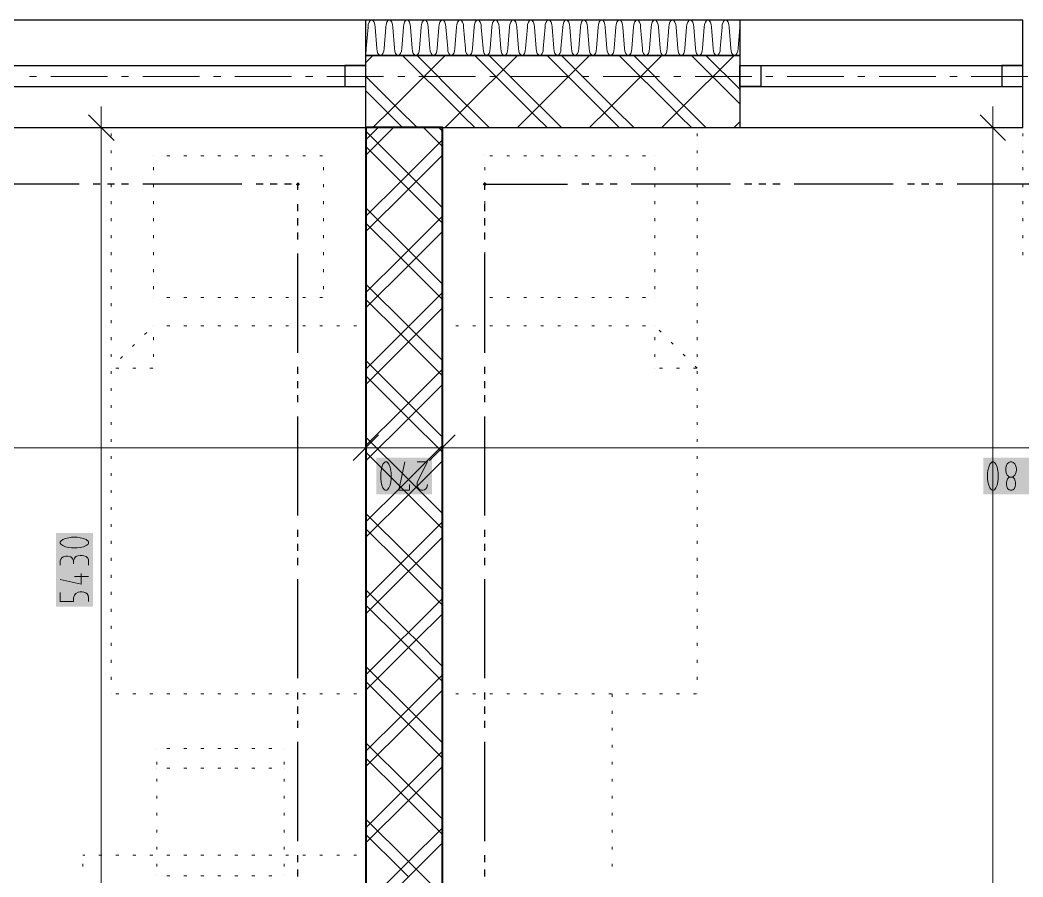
# Model space of a CAD drawing. Header units: millimetres. Extents: x 0 to 594, y 0 to 420.
# Drawn here: x 490.48 to 526.28, y 317.27 to 347.87 of the extents above; entities that cross this region are included whole.
import ezdxf

# ---------------------------------------------------------------- set-up
doc = ezdxf.new("R2010")
doc.units = ezdxf.units.MM
doc.header["$LTSCALE"] = 8
for name, color, linetype in [('PDF_Koty delkove', 7, 'Continuous'), ('PDF_Nabytek', 7, 'Continuous'), ('PDF_Okna', 7, 'Continuous'), ('PDF_Osy hlavni', 7, 'Continuous'), ('PDF_Pozarni useky', 7, 'Continuous'), ('PDF_Steny akusticke', 7, 'Continuous'), ('PDF_Steny sendvic', 7, 'Continuous')]:
    doc.layers.add(name, color=color, linetype=linetype)

msp = doc.modelspace()

# ---------------------------------------------------------------- linework, layer by layer
at = {"layer": 'PDF_Koty delkove', "lineweight": 18}
for points in [[(493.379, 344.032), (493.379, 344.79)], [(525.204, 344.032), (525.204, 344.79)], [(493.834, 343.577), (492.924, 344.487)], [(525.659, 343.577), (524.749, 344.487)], [(494.138, 344.032), (493.379, 344.032), (492.621, 344.032)], [(493.379, 258.858), (493.379, 259.962), (493.379, 263.407), (493.379, 265.53), (493.379, 266.786), (493.379, 287.671), (493.379, 289.137), (493.379, 344.032)], [(525.962, 344.032), (525.204, 344.032), (524.445, 344.032)], [(525.204, 267.148), (525.204, 281.791), (525.204, 286.407), (525.204, 287.873), (525.204, 344.032)], [(502.825, 333.358), (502.825, 332.6), (502.825, 331.841)], [(505.555, 333.358), (505.555, 332.6), (505.555, 331.841)], [(503.28, 333.055), (502.37, 332.145)], [(506.01, 333.055), (505.1, 332.145)], [(550.543, 332.6), (546.802, 332.6), (533.8, 332.6), (516.455, 332.6), (505.555, 332.6), (502.825, 332.6), (499.732, 332.6), (482.505, 332.6), (466.215, 332.6), (461.881, 332.6), (459.152, 332.6), (439.004, 332.6), (419.32, 332.6), (417.197, 332.6)], [(503.487, 331.099), (503.515, 331.083), (503.568, 331.083), (503.596, 331.099), (503.649, 331.167), (503.69, 331.268), (503.717, 331.387), (503.731, 331.487), (503.731, 331.689), (503.717, 331.79), (503.69, 331.908), (503.649, 332.009), (503.596, 332.077), (503.568, 332.094), (503.515, 332.094), (503.487, 332.077), (503.434, 332.009), (503.393, 331.908), (503.367, 331.79), (503.353, 331.689)], [(504.379, 331.284), (504.379, 331.083), (504.001, 331.083), (504.216, 332.094)], [(504.649, 332.094), (505.027, 332.094), (504.676, 331.42), (504.649, 331.352), (504.649, 331.251), (504.676, 331.184), (504.716, 331.134), (504.757, 331.099), (504.811, 331.083), (504.864, 331.083), (504.919, 331.099), (504.959, 331.134), (505, 331.184), (505.027, 331.284)], [(503.353, 331.689), (503.353, 331.487), (503.367, 331.387), (503.393, 331.268), (503.434, 331.167), (503.487, 331.099)], [(525.908, 331.554), (525.935, 331.537), (525.976, 331.487), (526.002, 331.42), (526.016, 331.352), (526.016, 331.284), (526.002, 331.218), (525.976, 331.15), (525.921, 331.099), (525.881, 331.083), (525.827, 331.083), (525.787, 331.099), (525.733, 331.15), (525.706, 331.218), (525.692, 331.284)], [(525.692, 331.284), (525.692, 331.352), (525.706, 331.42), (525.733, 331.487), (525.773, 331.537), (525.8, 331.554)], [(491.916, 328.403), (491.916, 328.565), (491.932, 328.62), (491.967, 328.673), (492.017, 328.701)], [(492.017, 328.701), (492.117, 328.727), (492.185, 328.727), (492.286, 328.701), (492.354, 328.646), (492.387, 328.565), (492.387, 328.458)], [(492.927, 328.403), (492.927, 328.592), (492.893, 328.659), (492.842, 328.714), (492.758, 328.74), (492.691, 328.754), (492.623, 328.754), (492.539, 328.74), (492.472, 328.714), (492.422, 328.659), (492.387, 328.565)], [(492.657, 328.106), (492.657, 327.728), (491.916, 327.891)], [(492.927, 327.998), (492.422, 327.998)], [(491.916, 327.431), (491.916, 327.107), (492.387, 327.107), (492.387, 327.243), (492.422, 327.337), (492.472, 327.391), (492.556, 327.444), (492.623, 327.458), (492.691, 327.458), (492.758, 327.444), (492.825, 327.418), (492.876, 327.377), (492.91, 327.324), (492.927, 327.243), (492.927, 327.107)]]:
    msp.add_lwpolyline(points, dxfattribs=at)
for points in [[(525.017, 331.689), (525.017, 331.487), (525.031, 331.387), (525.058, 331.268), (525.098, 331.167), (525.152, 331.099), (525.179, 331.083), (525.233, 331.083), (525.26, 331.099), (525.314, 331.167), (525.354, 331.268), (525.382, 331.387), (525.396, 331.487), (525.396, 331.689), (525.382, 331.79), (525.354, 331.908), (525.314, 332.009), (525.26, 332.077), (525.233, 332.094), (525.179, 332.094), (525.152, 332.077), (525.098, 332.009), (525.058, 331.908), (525.031, 331.79)], [(525.665, 331.858), (525.665, 331.79), (525.679, 331.706), (525.719, 331.622), (525.773, 331.572), (525.8, 331.554), (525.908, 331.554), (525.935, 331.572), (525.989, 331.622), (526.03, 331.706), (526.044, 331.79), (526.044, 331.858), (526.03, 331.942), (525.989, 332.026), (525.935, 332.077), (525.881, 332.094), (525.827, 332.094), (525.773, 332.077), (525.719, 332.026), (525.679, 331.942)], [(492.522, 329.402), (492.319, 329.402), (492.219, 329.388), (492.101, 329.362), (492, 329.321), (491.932, 329.268), (491.916, 329.24), (491.916, 329.187), (491.932, 329.159), (492, 329.106), (492.101, 329.065), (492.219, 329.038), (492.319, 329.024), (492.522, 329.024), (492.623, 329.038), (492.741, 329.065), (492.842, 329.106), (492.91, 329.159), (492.927, 329.187), (492.927, 329.24), (492.91, 329.268), (492.842, 329.321), (492.741, 329.362), (492.623, 329.388)]]:
    msp.add_lwpolyline(points, close=True, dxfattribs=at)
at = {"layer": 'PDF_Koty delkove', "color": 7, "lineweight": 18, "true_color": 0xffffff, "transparency": 33554559}
for points in [[(505.179, 332.246), (503.201, 332.246), (505.179, 330.932), (503.201, 330.932)], [(527.491, 332.246), (524.866, 332.246), (527.491, 330.932), (524.866, 330.932)], [(493.079, 326.928), (493.079, 329.554), (491.764, 326.928), (491.764, 329.554)]]:
    msp.add_solid(points, dxfattribs=at)
at = {"layer": 'PDF_Nabytek', "lineweight": 13}
for points in [[(493.727, 344.032), (493.727, 344.032)], [(493.727, 344.032), (493.727, 344.032)], [(493.727, 343.726), (493.727, 343.827)], [(494.002, 344.032), (493.901, 344.032)], [(494.608, 344.032), (494.507, 344.032)], [(495.215, 344.032), (495.114, 344.032)], [(495.821, 344.032), (495.72, 344.032)], [(496.428, 344.032), (496.327, 344.032)], [(497.034, 344.032), (496.933, 344.032)], [(497.641, 344.032), (497.54, 344.032)], [(498.248, 344.032), (498.147, 344.032)], [(498.854, 344.032), (498.753, 344.032)], [(499.461, 344.032), (499.36, 344.032)], [(500.067, 344.032), (499.966, 344.032)], [(500.674, 344.032), (500.573, 344.032)], [(501.281, 344.032), (501.179, 344.032)], [(501.887, 344.032), (501.786, 344.032)], [(502.494, 344.032), (502.393, 344.032)], [(502.825, 344.032), (502.825, 344.032)], [(502.825, 344.032), (502.825, 344.032)], [(502.825, 343.726), (502.825, 343.827)], [(505.555, 344.032), (505.555, 344.032)], [(505.555, 344.032), (505.555, 344.032)], [(505.555, 343.726), (505.555, 343.827)], [(506.133, 344.032), (506.032, 344.032)], [(506.74, 344.032), (506.639, 344.032)], [(507.346, 344.032), (507.245, 344.032)], [(507.953, 344.032), (507.852, 344.032)], [(508.56, 344.032), (508.458, 344.032)], [(509.166, 344.032), (509.065, 344.032)], [(509.773, 344.032), (509.672, 344.032)], [(510.379, 344.032), (510.278, 344.032)], [(510.986, 344.032), (510.885, 344.032)], [(511.592, 344.032), (511.491, 344.032)], [(512.199, 344.032), (512.098, 344.032)], [(512.806, 344.032), (512.704, 344.032)], [(513.412, 344.032), (513.311, 344.032)], [(514.019, 344.032), (513.918, 344.032)], [(514.625, 344.032), (514.524, 344.032)], [(514.654, 344.032), (514.654, 344.032)], [(514.654, 344.032), (514.654, 344.032)], [(514.654, 343.726), (514.654, 343.827)], [(526.28, 344.032), (526.28, 344.032)], [(526.28, 344.032), (526.28, 344.032)], [(526.28, 343.726), (526.28, 343.827)], [(493.727, 343.12), (493.727, 343.221)], [(495.243, 343.021), (495.243, 343.021)], [(495.243, 343.021), (495.243, 343.021)], [(495.821, 343.021), (495.72, 343.021)], [(496.428, 343.021), (496.327, 343.021)], [(497.034, 343.021), (496.933, 343.021)], [(497.641, 343.021), (497.54, 343.021)], [(498.248, 343.021), (498.147, 343.021)], [(498.854, 343.021), (498.753, 343.021)], [(499.461, 343.021), (499.36, 343.021)], [(500.067, 343.021), (499.966, 343.021)], [(500.674, 343.021), (500.573, 343.021)], [(501.281, 343.021), (501.179, 343.021)], [(501.309, 343.021), (501.309, 343.021)], [(501.309, 343.021), (501.309, 343.021)], [(502.825, 343.12), (502.825, 343.221)], [(505.555, 343.12), (505.555, 343.221)], [(507.071, 343.021), (507.071, 343.021)], [(507.071, 343.021), (507.071, 343.021)], [(507.346, 343.021), (507.245, 343.021)], [(507.953, 343.021), (507.852, 343.021)], [(508.56, 343.021), (508.458, 343.021)], [(509.166, 343.021), (509.065, 343.021)], [(509.773, 343.021), (509.672, 343.021)], [(510.379, 343.021), (510.278, 343.021)], [(510.986, 343.021), (510.885, 343.021)], [(511.592, 343.021), (511.491, 343.021)], [(512.199, 343.021), (512.098, 343.021)], [(512.806, 343.021), (512.704, 343.021)], [(513.137, 343.021), (513.137, 343.021)], [(513.137, 343.021), (513.137, 343.021)], [(514.654, 343.12), (514.654, 343.221)], [(526.28, 343.12), (526.28, 343.221)], [(493.727, 342.513), (493.727, 342.614)], [(495.243, 342.513), (495.243, 342.614)], [(501.309, 342.513), (501.309, 342.614)], [(502.825, 342.513), (502.825, 342.614)], [(505.555, 342.513), (505.555, 342.614)], [(507.071, 342.513), (507.071, 342.614)], [(513.137, 342.513), (513.137, 342.614)], [(514.654, 342.513), (514.654, 342.614)], [(526.28, 342.513), (526.28, 342.614)], [(493.727, 341.907), (493.727, 342.008)], [(495.243, 341.907), (495.243, 342.008)], [(501.309, 341.907), (501.309, 342.008)], [(502.825, 341.907), (502.825, 342.008)], [(505.555, 341.907), (505.555, 342.008)], [(507.071, 341.907), (507.071, 342.008)], [(513.137, 341.907), (513.137, 342.008)], [(514.654, 341.907), (514.654, 342.008)], [(526.28, 341.907), (526.28, 342.008)], [(493.727, 341.3), (493.727, 341.401)], [(495.243, 341.3), (495.243, 341.401)], [(501.309, 341.3), (501.309, 341.401)], [(502.825, 341.3), (502.825, 341.401)], [(505.555, 341.3), (505.555, 341.401)], [(507.071, 341.3), (507.071, 341.401)], [(513.137, 341.3), (513.137, 341.401)], [(514.654, 341.3), (514.654, 341.401)], [(526.28, 341.3), (526.28, 341.401)], [(493.727, 340.694), (493.727, 340.795)], [(495.243, 340.694), (495.243, 340.795)], [(501.309, 340.694), (501.309, 340.795)], [(502.825, 340.694), (502.825, 340.795)], [(505.555, 340.694), (505.555, 340.795)], [(507.071, 340.694), (507.071, 340.795)], [(513.137, 340.694), (513.137, 340.795)], [(514.654, 340.694), (514.654, 340.795)], [(526.28, 340.694), (526.28, 340.795)], [(493.727, 340.087), (493.727, 340.188)], [(495.243, 340.087), (495.243, 340.188)], [(501.309, 340.087), (501.309, 340.188)], [(502.825, 340.087), (502.825, 340.188)], [(505.555, 340.087), (505.555, 340.188)], [(507.071, 340.087), (507.071, 340.188)], [(513.137, 340.087), (513.137, 340.188)], [(514.654, 340.087), (514.654, 340.188)], [(526.28, 340.087), (526.28, 340.188)], [(493.727, 339.48), (493.727, 339.581)], [(495.243, 339.48), (495.243, 339.581)], [(501.309, 339.48), (501.309, 339.581)], [(502.825, 339.48), (502.825, 339.581)], [(505.555, 339.48), (505.555, 339.581)], [(507.071, 339.48), (507.071, 339.581)], [(513.137, 339.48), (513.137, 339.581)], [(514.654, 339.48), (514.654, 339.581)], [(526.28, 339.483), (526.28, 339.581)], [(526.28, 339.483), (526.28, 339.483)], [(526.28, 339.483), (526.28, 339.483)], [(493.727, 338.874), (493.727, 338.975)], [(495.243, 338.874), (495.243, 338.975)], [(501.309, 338.874), (501.309, 338.975)], [(502.825, 338.874), (502.825, 338.975)], [(505.555, 338.874), (505.555, 338.975)], [(507.071, 338.874), (507.071, 338.975)], [(513.137, 338.874), (513.137, 338.975)], [(514.654, 338.874), (514.654, 338.975)], [(493.727, 338.267), (493.727, 338.368)], [(495.243, 338.267), (495.243, 338.368)], [(501.309, 338.267), (501.309, 338.368)], [(502.825, 338.267), (502.825, 338.368)], [(505.555, 338.267), (505.555, 338.368)], [(507.071, 338.267), (507.071, 338.368)], [(513.137, 338.267), (513.137, 338.368)], [(514.654, 338.267), (514.654, 338.368)], [(495.243, 337.966), (495.243, 337.966)], [(495.243, 337.966), (495.243, 337.966)], [(495.821, 337.966), (495.72, 337.966)], [(496.428, 337.966), (496.327, 337.966)], [(497.034, 337.966), (496.933, 337.966)], [(497.641, 337.966), (497.54, 337.966)], [(498.248, 337.966), (498.147, 337.966)], [(498.854, 337.966), (498.753, 337.966)], [(499.461, 337.966), (499.36, 337.966)], [(500.067, 337.966), (499.966, 337.966)], [(500.674, 337.966), (500.573, 337.966)], [(501.281, 337.966), (501.179, 337.966)], [(501.309, 337.966), (501.309, 337.966)], [(501.309, 337.966), (501.309, 337.966)], [(507.071, 337.966), (507.071, 337.966)], [(507.071, 337.966), (507.071, 337.966)], [(507.346, 337.966), (507.245, 337.966)], [(507.953, 337.966), (507.852, 337.966)], [(508.56, 337.966), (508.458, 337.966)], [(509.166, 337.966), (509.065, 337.966)], [(509.773, 337.966), (509.672, 337.966)], [(510.379, 337.966), (510.278, 337.966)], [(510.986, 337.966), (510.885, 337.966)], [(511.592, 337.966), (511.491, 337.966)], [(512.199, 337.966), (512.098, 337.966)], [(512.806, 337.966), (512.704, 337.966)], [(513.137, 337.966), (513.137, 337.966)], [(513.137, 337.966), (513.137, 337.966)], [(493.727, 337.661), (493.727, 337.762)], [(502.825, 337.661), (502.825, 337.762)], [(505.555, 337.661), (505.555, 337.762)], [(514.654, 337.661), (514.654, 337.762)], [(493.727, 337.054), (493.727, 337.155)], [(495.243, 336.955), (495.243, 336.955)], [(495.243, 336.955), (495.243, 336.955)], [(495.243, 336.955), (495.243, 336.955)], [(495.821, 336.955), (495.72, 336.955)], [(496.428, 336.955), (496.327, 336.955)], [(497.034, 336.955), (496.933, 336.955)], [(497.641, 336.955), (497.54, 336.955)], [(498.248, 336.955), (498.147, 336.955)], [(498.854, 336.955), (498.753, 336.955)], [(499.461, 336.955), (499.36, 336.955)], [(500.067, 336.955), (499.966, 336.955)], [(500.674, 336.955), (500.573, 336.955)], [(501.281, 336.955), (501.179, 336.955)], [(501.887, 336.955), (501.786, 336.955)], [(502.494, 336.955), (502.393, 336.955)], [(502.825, 337.054), (502.825, 337.155)], [(502.825, 336.955), (502.825, 336.955)], [(505.555, 337.054), (505.555, 337.155)], [(505.555, 336.955), (505.555, 336.955)], [(506.133, 336.955), (506.032, 336.955)], [(506.74, 336.955), (506.639, 336.955)], [(507.346, 336.955), (507.245, 336.955)], [(507.953, 336.955), (507.852, 336.955)], [(508.56, 336.955), (508.458, 336.955)], [(509.166, 336.955), (509.065, 336.955)], [(509.773, 336.955), (509.672, 336.955)], [(510.379, 336.955), (510.278, 336.955)], [(510.986, 336.955), (510.885, 336.955)], [(511.592, 336.955), (511.491, 336.955)], [(512.199, 336.955), (512.098, 336.955)], [(512.806, 336.955), (512.704, 336.955)], [(513.137, 336.955), (513.137, 336.955)], [(513.137, 336.955), (513.137, 336.955)], [(513.137, 336.955), (513.137, 336.955)], [(514.654, 337.054), (514.654, 337.155)], [(493.727, 336.447), (493.727, 336.549)], [(494.927, 336.639), (494.999, 336.711)], [(495.243, 336.447), (495.243, 336.549)], [(502.825, 336.447), (502.825, 336.549)], [(505.555, 336.447), (505.555, 336.549)], [(513.137, 336.447), (513.137, 336.549)], [(513.364, 336.729), (513.292, 336.8)], [(514.654, 336.447), (514.654, 336.549)], [(494.498, 336.211), (494.57, 336.282)], [(513.793, 336.3), (513.721, 336.371)], [(493.727, 335.841), (493.727, 335.942)], [(494.069, 335.782), (494.141, 335.853)], [(495.243, 335.841), (495.243, 335.942)], [(502.825, 335.841), (502.825, 335.942)], [(505.555, 335.841), (505.555, 335.942)], [(513.137, 335.841), (513.137, 335.942)], [(514.222, 335.871), (514.15, 335.942)], [(514.654, 335.841), (514.654, 335.942)], [(514.651, 335.442), (514.579, 335.513)], [(493.727, 335.439), (493.727, 335.439)], [(493.727, 335.439), (493.727, 335.439)], [(493.727, 335.234), (493.727, 335.335)], [(494.002, 335.439), (493.901, 335.439)], [(494.608, 335.439), (494.507, 335.439)], [(495.215, 335.439), (495.114, 335.439)], [(495.243, 335.439), (495.243, 335.439)], [(495.243, 335.439), (495.243, 335.439)], [(502.825, 335.234), (502.825, 335.335)], [(505.555, 335.234), (505.555, 335.335)], [(513.137, 335.439), (513.137, 335.439)], [(513.137, 335.439), (513.137, 335.439)], [(513.412, 335.439), (513.311, 335.439)], [(514.019, 335.439), (513.918, 335.439)], [(514.625, 335.439), (514.524, 335.439)], [(514.654, 335.439), (514.654, 335.439)], [(514.654, 335.439), (514.654, 335.439)], [(514.654, 335.234), (514.654, 335.335)], [(493.727, 334.628), (493.727, 334.729)], [(502.825, 334.628), (502.825, 334.729)], [(505.555, 334.628), (505.555, 334.729)], [(514.654, 334.628), (514.654, 334.729)], [(493.727, 334.021), (493.727, 334.122)], [(502.825, 334.021), (502.825, 334.122)], [(505.555, 334.021), (505.555, 334.122)], [(514.654, 334.021), (514.654, 334.122)], [(493.727, 333.415), (493.727, 333.516)], [(502.825, 333.415), (502.825, 333.516)], [(505.555, 333.415), (505.555, 333.516)], [(514.654, 333.415), (514.654, 333.516)], [(493.727, 332.808), (493.727, 332.909)], [(502.825, 332.808), (502.825, 332.909)], [(505.555, 332.808), (505.555, 332.909)], [(514.654, 332.808), (514.654, 332.909)], [(493.727, 332.201), (493.727, 332.302)], [(502.825, 332.201), (502.825, 332.302)], [(505.555, 332.201), (505.555, 332.302)], [(514.654, 332.201), (514.654, 332.302)], [(493.727, 331.595), (493.727, 331.696)], [(502.825, 331.595), (502.825, 331.696)], [(505.555, 331.595), (505.555, 331.696)], [(514.654, 331.595), (514.654, 331.696)], [(493.727, 330.988), (493.727, 331.089)], [(502.825, 330.988), (502.825, 331.089)], [(505.555, 330.988), (505.555, 331.089)], [(514.654, 330.988), (514.654, 331.089)], [(493.727, 330.382), (493.727, 330.483)], [(502.825, 330.382), (502.825, 330.483)], [(505.555, 330.382), (505.555, 330.483)], [(514.654, 330.382), (514.654, 330.483)], [(493.727, 329.775), (493.727, 329.876)], [(502.825, 329.775), (502.825, 329.876)], [(505.555, 329.775), (505.555, 329.876)], [(514.654, 329.775), (514.654, 329.876)], [(493.727, 329.168), (493.727, 329.27)], [(502.825, 329.168), (502.825, 329.27)], [(505.555, 329.168), (505.555, 329.27)], [(514.654, 329.168), (514.654, 329.27)], [(493.727, 328.562), (493.727, 328.663)], [(502.825, 328.562), (502.825, 328.663)], [(505.555, 328.562), (505.555, 328.663)], [(514.654, 328.562), (514.654, 328.663)], [(493.727, 327.955), (493.727, 328.056)], [(502.825, 327.955), (502.825, 328.056)], [(505.555, 327.955), (505.555, 328.056)], [(514.654, 327.955), (514.654, 328.056)], [(493.727, 327.349), (493.727, 327.45)], [(502.825, 327.349), (502.825, 327.45)], [(505.555, 327.349), (505.555, 327.45)], [(514.654, 327.349), (514.654, 327.45)], [(493.727, 326.742), (493.727, 326.843)], [(502.825, 326.742), (502.825, 326.843)], [(505.555, 326.742), (505.555, 326.843)], [(514.654, 326.742), (514.654, 326.843)], [(493.727, 326.136), (493.727, 326.237)], [(502.825, 326.136), (502.825, 326.237)], [(505.555, 326.136), (505.555, 326.237)], [(514.654, 326.136), (514.654, 326.237)], [(493.727, 325.529), (493.727, 325.63)], [(502.825, 325.529), (502.825, 325.63)], [(505.555, 325.529), (505.555, 325.63)], [(514.654, 325.529), (514.654, 325.63)], [(493.727, 324.922), (493.727, 325.024)], [(502.825, 324.922), (502.825, 325.024)], [(505.555, 324.922), (505.555, 325.024)], [(514.654, 324.922), (514.654, 325.024)], [(493.727, 324.316), (493.727, 324.417)], [(502.825, 324.316), (502.825, 324.417)], [(505.555, 324.316), (505.555, 324.417)], [(514.654, 324.316), (514.654, 324.417)], [(493.727, 323.813), (493.727, 323.813)], [(493.727, 323.813), (493.727, 323.813)], [(494.002, 323.813), (493.901, 323.813)], [(494.608, 323.813), (494.507, 323.813)], [(495.215, 323.813), (495.114, 323.813)], [(495.821, 323.813), (495.72, 323.813)], [(496.428, 323.813), (496.327, 323.813)], [(497.034, 323.813), (496.933, 323.813)], [(497.641, 323.813), (497.54, 323.813)], [(498.248, 323.813), (498.147, 323.813)], [(498.854, 323.813), (498.753, 323.813)], [(499.461, 323.813), (499.36, 323.813)], [(500.067, 323.813), (499.966, 323.813)], [(500.674, 323.813), (500.573, 323.813)], [(501.281, 323.813), (501.179, 323.813)], [(501.887, 323.813), (501.786, 323.813)], [(502.494, 323.813), (502.393, 323.813)], [(502.825, 323.813), (502.825, 323.813)], [(502.825, 323.813), (502.825, 323.813)], [(505.555, 323.813), (505.555, 323.813)], [(505.555, 323.813), (505.555, 323.813)], [(505.555, 323.813), (505.555, 323.813)], [(505.555, 323.813), (505.555, 323.813)], [(505.555, 323.709), (505.555, 323.81)], [(506.133, 323.813), (506.032, 323.813)], [(506.133, 323.813), (506.032, 323.813)], [(506.639, 323.813), (506.74, 323.813), (506.639, 323.813)], [(507.245, 323.813), (507.346, 323.813), (507.245, 323.813)], [(507.953, 323.813), (507.852, 323.813)], [(507.953, 323.813), (507.852, 323.813)], [(508.56, 323.813), (508.458, 323.813)], [(508.56, 323.813), (508.458, 323.813)], [(509.166, 323.813), (509.065, 323.813)], [(509.166, 323.813), (509.065, 323.813)], [(509.773, 323.813), (509.672, 323.813)], [(509.773, 323.813), (509.672, 323.813)], [(510.379, 323.813), (510.278, 323.813), (510.379, 323.813)], [(510.986, 323.813), (510.885, 323.813), (510.986, 323.813)], [(511.592, 323.813), (511.491, 323.813)], [(511.592, 323.813), (511.491, 323.813)], [(511.621, 323.813), (511.621, 323.813)], [(511.621, 323.813), (511.621, 323.813)], [(511.621, 323.709), (511.621, 323.81)], [(512.199, 323.813), (512.098, 323.813)], [(512.806, 323.813), (512.704, 323.813)], [(513.412, 323.813), (513.311, 323.813)], [(514.019, 323.813), (513.918, 323.813)], [(514.625, 323.813), (514.524, 323.813)], [(514.654, 323.813), (514.654, 323.813)], [(514.654, 323.813), (514.654, 323.813)], [(505.555, 323.103), (505.555, 323.204)], [(511.621, 323.103), (511.621, 323.204)], [(505.555, 322.496), (505.555, 322.597)], [(511.621, 322.496), (511.621, 322.597)], [(495.361, 321.863), (495.361, 321.863)], [(495.361, 321.863), (495.361, 321.863)], [(495.821, 321.863), (495.72, 321.863)], [(496.428, 321.863), (496.327, 321.863)], [(497.034, 321.863), (496.933, 321.863)], [(497.641, 321.863), (497.54, 321.863)], [(498.248, 321.863), (498.147, 321.863)], [(498.854, 321.863), (498.753, 321.863)], [(499.461, 321.863), (499.36, 321.863)], [(499.91, 321.863), (499.91, 321.863)], [(499.91, 321.863), (499.91, 321.863)], [(505.555, 321.89), (505.555, 321.991)], [(511.621, 321.89), (511.621, 321.991)], [(495.361, 321.283), (495.361, 321.384)], [(495.361, 321.155), (495.361, 321.155)], [(495.821, 321.155), (495.72, 321.155)], [(496.428, 321.155), (496.327, 321.155)], [(497.034, 321.155), (496.933, 321.155)], [(497.641, 321.155), (497.54, 321.155)], [(498.248, 321.155), (498.147, 321.155)], [(498.854, 321.155), (498.753, 321.155)], [(499.461, 321.155), (499.36, 321.155)], [(499.91, 321.283), (499.91, 321.384)], [(499.91, 321.155), (499.91, 321.155)], [(505.555, 321.283), (505.555, 321.384)], [(511.621, 321.283), (511.621, 321.384)], [(495.361, 320.676), (495.361, 320.777)], [(499.91, 320.676), (499.91, 320.777)], [(505.555, 320.676), (505.555, 320.777)], [(511.621, 320.676), (511.621, 320.777)], [(495.361, 320.07), (495.361, 320.171)], [(499.91, 320.07), (499.91, 320.171)], [(505.555, 320.07), (505.555, 320.171)], [(511.621, 320.07), (511.621, 320.171)], [(495.361, 319.463), (495.361, 319.564)], [(499.91, 319.463), (499.91, 319.564)], [(505.555, 319.463), (505.555, 319.564)], [(511.621, 319.463), (511.621, 319.564)], [(495.361, 318.857), (495.361, 318.958)], [(499.91, 318.857), (499.91, 318.958)], [(505.555, 318.857), (505.555, 318.958)], [(511.621, 318.857), (511.621, 318.958)], [(495.361, 318.25), (495.361, 318.351)], [(499.91, 318.25), (499.91, 318.351)], [(505.555, 318.25), (505.555, 318.351)], [(511.621, 318.25), (511.621, 318.351)], [(492.716, 318.05), (492.716, 318.05)], [(492.788, 318.05), (492.716, 318.05)], [(492.716, 318.05), (492.716, 318.05)], [(493.395, 318.05), (493.294, 318.05)], [(494.002, 318.05), (493.901, 318.05)], [(494.608, 318.05), (494.507, 318.05)], [(495.215, 318.05), (495.114, 318.05)], [(495.821, 318.05), (495.72, 318.05)], [(496.428, 318.05), (496.327, 318.05)], [(497.034, 318.05), (496.933, 318.05)], [(497.641, 318.05), (497.54, 318.05)], [(498.248, 318.05), (498.147, 318.05)], [(498.854, 318.05), (498.753, 318.05)], [(499.461, 318.05), (499.36, 318.05)], [(500.067, 318.05), (499.966, 318.05)], [(500.674, 318.05), (500.573, 318.05)], [(501.281, 318.05), (501.179, 318.05)], [(501.887, 318.05), (501.786, 318.05)], [(502.494, 318.05), (502.393, 318.05)], [(502.825, 318.05), (502.825, 318.05)], [(502.825, 318.05), (502.825, 318.05)], [(492.716, 317.643), (492.716, 317.745)], [(495.361, 317.643), (495.361, 317.745)], [(499.91, 317.643), (499.91, 317.745)], [(502.825, 317.643), (502.825, 317.745)], [(505.555, 317.643), (505.555, 317.745)], [(511.621, 317.643), (511.621, 317.745)], [(495.361, 317.313), (495.361, 317.313)], [(495.361, 317.313), (495.361, 317.313)], [(495.821, 317.313), (495.72, 317.313)], [(496.428, 317.313), (496.327, 317.313)], [(497.034, 317.313), (496.933, 317.313)], [(497.641, 317.313), (497.54, 317.313)], [(498.248, 317.313), (498.147, 317.313)], [(498.854, 317.313), (498.753, 317.313)], [(499.461, 317.313), (499.36, 317.313)], [(499.91, 317.313), (499.91, 317.313)], [(499.91, 317.313), (499.91, 317.313)]]:
    msp.add_lwpolyline(points, dxfattribs=at)
at = {"layer": 'PDF_Okna', "lineweight": 25}
for points in [[(502.826, 347.874), (488.672, 347.874)], [(526.28, 347.874), (516.17, 347.874)], [(488.672, 346.256), (502.826, 346.256)], [(516.17, 346.256), (526.28, 346.256)], [(488.672, 345.498), (502.826, 345.498)], [(516.17, 345.498), (526.28, 345.498)], [(488.672, 344.032), (502.825, 344.032)], [(516.17, 344.032), (526.28, 344.032)]]:
    msp.add_lwpolyline(points, dxfattribs=at)
for points in [[(502.826, 346.256), (502.067, 346.256), (502.067, 345.498), (502.826, 345.498)], [(516.17, 346.256), (516.928, 346.256), (516.928, 345.498), (516.17, 345.498)], [(526.28, 346.256), (525.522, 346.256), (525.522, 345.498), (526.28, 345.498)]]:
    msp.add_lwpolyline(points, close=True, dxfattribs=at)
at = {"layer": 'PDF_Osy hlavni', "lineweight": 18}
for points in [[(491.07, 345.852), (490.817, 345.852)], [(493.597, 345.852), (491.575, 345.852)], [(494.355, 345.852), (494.103, 345.852)], [(496.883, 345.852), (494.861, 345.852)], [(497.641, 345.852), (497.388, 345.852)], [(500.168, 345.852), (498.147, 345.852)], [(500.927, 345.852), (500.674, 345.852)], [(503.454, 345.852), (501.432, 345.852)], [(504.212, 345.852), (503.96, 345.852)], [(506.74, 345.852), (504.718, 345.852)], [(507.498, 345.852), (507.245, 345.852)], [(510.025, 345.852), (508.003, 345.852)], [(510.784, 345.852), (510.531, 345.852)], [(513.311, 345.852), (511.289, 345.852)], [(514.069, 345.852), (513.817, 345.852)], [(516.597, 345.852), (514.575, 345.852)], [(517.355, 345.852), (517.102, 345.852)], [(519.882, 345.852), (517.86, 345.852)], [(520.641, 345.852), (520.388, 345.852)], [(523.168, 345.852), (521.146, 345.852)], [(523.926, 345.852), (523.673, 345.852)], [(526.454, 345.852), (524.432, 345.852)]]:
    msp.add_lwpolyline(points, dxfattribs=at)
at = {"layer": 'PDF_Pozarni useky', "lineweight": 30}
for points in [[(492.586, 342.01), (489.048, 342.01)], [(493.344, 342.01), (493.092, 342.01)], [(493.85, 342.01), (493.597, 342.01)], [(494.355, 342.01), (494.103, 342.01)], [(498.399, 342.01), (494.861, 342.01)], [(499.158, 342.01), (498.905, 342.01)], [(499.663, 342.01), (499.41, 342.01)], [(500.168, 342.01), (499.916, 342.01)], [(500.399, 341.806), (500.399, 342.01)], [(507.071, 341.806), (507.071, 342.01), (510.025, 342.01)], [(510.784, 342.01), (510.531, 342.01)], [(511.289, 342.01), (511.036, 342.01)], [(511.795, 342.01), (511.542, 342.01)], [(515.838, 342.01), (512.3, 342.01)], [(516.597, 342.01), (516.344, 342.01)], [(517.102, 342.01), (516.849, 342.01)], [(517.608, 342.01), (517.355, 342.01)], [(521.652, 342.01), (518.113, 342.01)], [(522.41, 342.01), (522.157, 342.01)], [(522.915, 342.01), (522.663, 342.01)], [(523.421, 342.01), (523.168, 342.01)], [(527.465, 342.01), (523.926, 342.01)], [(500.399, 341.047), (500.399, 341.3)], [(507.071, 341.047), (507.071, 341.3)], [(500.399, 340.542), (500.399, 340.795)], [(507.071, 340.542), (507.071, 340.795)], [(500.399, 340.036), (500.399, 340.289)], [(507.071, 340.036), (507.071, 340.289)], [(500.399, 335.993), (500.399, 339.531)], [(507.071, 335.993), (507.071, 339.531)], [(500.399, 335.234), (500.399, 335.487)], [(507.071, 335.234), (507.071, 335.487)], [(500.399, 334.729), (500.399, 334.982)], [(507.071, 334.729), (507.071, 334.982)], [(500.399, 334.223), (500.399, 334.476)], [(507.071, 334.223), (507.071, 334.476)], [(500.399, 330.179), (500.399, 333.718)], [(507.071, 330.179), (507.071, 333.718)], [(500.399, 329.421), (500.399, 329.674)], [(507.071, 329.421), (507.071, 329.674)], [(500.399, 328.916), (500.399, 329.168)], [(507.071, 328.916), (507.071, 329.168)], [(500.399, 328.41), (500.399, 328.663)], [(507.071, 328.41), (507.071, 328.663)], [(500.399, 324.366), (500.399, 327.905)], [(507.071, 324.366), (507.071, 327.905)], [(500.399, 323.608), (500.399, 323.861)], [(507.071, 323.608), (507.071, 323.861)], [(500.399, 323.103), (500.399, 323.355)], [(507.071, 323.103), (507.071, 323.355)], [(500.399, 322.597), (500.399, 322.85)], [(507.071, 322.597), (507.071, 322.85)], [(500.399, 318.553), (500.399, 322.092)], [(507.071, 318.553), (507.071, 322.092)], [(500.399, 317.795), (500.399, 318.048)], [(507.071, 317.795), (507.071, 318.048)], [(500.399, 317.29), (500.399, 317.542)], [(507.071, 317.29), (507.071, 317.542)]]:
    msp.add_lwpolyline(points, dxfattribs=at)
at = {"layer": 'PDF_Pozarni useky', "lineweight": 30, "transparency": 33554559}
for points in [[(500.475, 342.01), (500.399, 341.934), (500.399, 342.086), (500.323, 342.01)], [(500.399, 341.934), (500.323, 342.01), (500.475, 342.01), (500.399, 342.086)], [(507.071, 341.934), (506.996, 342.01), (507.147, 342.01), (507.071, 342.086)], [(507.147, 342.01), (507.071, 341.934), (507.071, 342.086), (506.996, 342.01)]]:
    msp.add_solid(points, dxfattribs=at)
at = {"layer": 'PDF_Steny akusticke', "lineweight": 9}
for points in [[(502.825, 343.597), (503.26, 344.032)], [(502.825, 343.051), (503.806, 344.032)], [(504.342, 342.384), (502.825, 343.901)], [(505.555, 343.355), (504.878, 344.032)], [(505.555, 343.901), (505.424, 344.032)], [(504.069, 342.111), (502.825, 343.355)], [(504.615, 342.111), (504.342, 342.384), (505.555, 343.597)], [(504.615, 342.111), (505.555, 343.051)], [(504.069, 342.111), (504.342, 342.384)], [(502.825, 340.868), (504.069, 342.111)], [(502.825, 340.322), (504.342, 341.838), (504.615, 342.111)], [(504.342, 341.838), (504.069, 342.111)], [(505.555, 341.171), (504.615, 342.111)], [(505.555, 340.625), (504.342, 341.838)], [(504.342, 339.655), (502.825, 341.171)], [(504.615, 339.382), (504.342, 339.655), (505.555, 340.868)], [(504.069, 339.382), (502.825, 340.625)], [(504.615, 339.382), (505.555, 340.322)], [(504.069, 339.382), (504.342, 339.655)], [(502.825, 338.138), (504.069, 339.382)], [(502.825, 337.592), (504.342, 339.109), (504.615, 339.382)], [(504.342, 339.109), (504.069, 339.382)], [(505.555, 337.896), (504.342, 339.109)], [(505.555, 338.441), (504.615, 339.382)], [(504.342, 336.925), (502.825, 338.441)], [(504.615, 336.652), (504.342, 336.925), (505.555, 338.138)], [(504.069, 336.652), (502.825, 337.896)], [(504.615, 336.652), (505.555, 337.592)], [(504.069, 336.652), (504.342, 336.925)], [(502.825, 335.409), (504.069, 336.652)], [(502.825, 334.863), (504.342, 336.379), (504.615, 336.652)], [(504.342, 336.379), (504.069, 336.652)], [(505.555, 335.712), (504.615, 336.652)], [(505.555, 335.166), (504.342, 336.379)], [(505.555, 332.982), (504.615, 333.922), (504.342, 334.195), (502.825, 335.712)], [(504.069, 333.922), (502.825, 335.166)], [(504.342, 334.195), (505.555, 335.409)], [(504.615, 333.922), (505.555, 334.863)], [(504.069, 333.922), (504.342, 334.195)], [(502.825, 332.679), (504.069, 333.922)], [(502.825, 332.133), (504.342, 333.649), (504.615, 333.922)], [(504.342, 333.649), (504.069, 333.922)], [(505.555, 332.436), (504.342, 333.649)], [(505.555, 330.253), (504.615, 331.193), (504.342, 331.466), (502.825, 332.982)], [(504.342, 331.466), (505.555, 332.679)], [(504.069, 331.193), (502.825, 332.436)], [(504.615, 331.193), (505.555, 332.133)], [(502.825, 329.949), (504.069, 331.193)], [(502.825, 329.403), (504.342, 330.92), (504.615, 331.193)], [(504.069, 331.193), (504.342, 331.466)], [(504.342, 330.92), (504.069, 331.193)], [(505.555, 329.707), (504.342, 330.92)], [(505.555, 327.523), (504.615, 328.463), (504.342, 328.736), (502.825, 330.253)], [(504.342, 328.736), (505.555, 329.949)], [(504.069, 328.463), (502.825, 329.707)], [(504.615, 328.463), (505.555, 329.403)], [(504.069, 328.463), (504.342, 328.736)], [(502.825, 327.22), (504.069, 328.463)], [(504.342, 328.19), (504.069, 328.463)], [(504.342, 328.19), (504.615, 328.463)], [(502.825, 326.674), (504.342, 328.19)], [(505.555, 326.977), (504.342, 328.19)], [(505.555, 324.793), (504.615, 325.734), (504.342, 326.007), (502.825, 327.523)], [(504.069, 325.734), (502.825, 326.977)], [(504.342, 326.007), (505.555, 327.22)], [(504.615, 325.734), (505.555, 326.674)], [(504.069, 325.734), (504.342, 326.007)], [(502.825, 324.49), (504.069, 325.734)], [(502.825, 323.944), (504.342, 325.461)], [(504.342, 325.461), (504.069, 325.734)], [(504.342, 325.461), (504.615, 325.734)], [(505.555, 324.247), (504.342, 325.461)], [(505.555, 322.064), (504.615, 323.004), (504.342, 323.277), (502.825, 324.793)], [(504.342, 323.277), (505.555, 324.49)], [(504.069, 323.004), (502.825, 324.247)], [(504.615, 323.004), (505.555, 323.944)], [(502.825, 321.76), (504.069, 323.004)], [(504.069, 323.004), (504.342, 323.277)], [(504.342, 322.731), (504.069, 323.004)], [(504.342, 322.731), (504.615, 323.004)], [(502.825, 321.215), (504.342, 322.731)], [(505.555, 321.518), (504.342, 322.731)], [(505.555, 319.334), (504.615, 320.274), (504.342, 320.547), (502.825, 322.064)], [(504.069, 320.274), (502.825, 321.518)], [(504.342, 320.547), (505.555, 321.76)], [(502.825, 318.485), (504.342, 320.001), (504.615, 320.274), (505.555, 321.215)], [(502.825, 319.031), (504.069, 320.274), (504.342, 320.547)], [(504.342, 320.001), (504.069, 320.274)], [(505.555, 318.788), (504.342, 320.001)], [(505.555, 316.605), (504.615, 317.545), (504.342, 317.818), (502.825, 319.334)], [(504.342, 317.818), (505.555, 319.031)], [(504.069, 317.545), (502.825, 318.788)], [(502.825, 315.755), (504.342, 317.272), (504.615, 317.545), (505.555, 318.485)], [(502.825, 316.301), (504.069, 317.545), (504.342, 317.818)], [(504.342, 317.272), (504.069, 317.545)]]:
    msp.add_lwpolyline(points, dxfattribs=at)
at = {"layer": 'PDF_Steny akusticke', "lineweight": 40}
msp.add_lwpolyline([(505.555, 289.137), (505.555, 344.032), (502.826, 344.032), (502.825, 344.032), (502.825, 289.137)], dxfattribs=at)
at = {"layer": 'PDF_Steny sendvic', "lineweight": 30}
for points in [[(516.17, 347.874), (502.826, 347.874)], [(502.826, 346.61), (502.826, 347.874)], [(516.17, 347.874), (516.17, 346.61)], [(526.28, 346.61), (526.28, 347.874)], [(502.826, 344.032), (502.826, 345.498), (502.826, 346.256), (502.826, 346.61), (516.17, 346.61), (516.17, 346.256), (516.17, 345.498), (516.17, 344.032)], [(516.17, 346.61), (502.826, 346.61)], [(526.28, 344.032), (526.28, 345.498), (526.28, 346.256), (526.28, 346.61)], [(502.826, 344.032), (505.555, 344.032), (516.17, 344.032)]]:
    msp.add_lwpolyline(points, dxfattribs=at)
at = {"layer": 'PDF_Steny sendvic', "lineweight": 9}
for points in [[(503.028, 347.874), (502.979, 347.855), (502.938, 347.8), (502.911, 347.718), (502.901, 347.621)], [(503.154, 347.621), (503.144, 347.718), (503.117, 347.8), (503.076, 347.855), (503.028, 347.874)], [(503.659, 347.874), (503.611, 347.855), (503.57, 347.8), (503.543, 347.718), (503.533, 347.621)], [(503.786, 347.621), (503.776, 347.718), (503.749, 347.8), (503.708, 347.855), (503.659, 347.874)], [(504.291, 347.874), (504.243, 347.855), (504.202, 347.8), (504.175, 347.718), (504.165, 347.621)], [(504.418, 347.621), (504.408, 347.718), (504.381, 347.8), (504.34, 347.855), (504.291, 347.874)], [(504.923, 347.874), (504.875, 347.855), (504.834, 347.8), (504.806, 347.718), (504.797, 347.621)], [(505.05, 347.621), (505.04, 347.718), (505.013, 347.8), (504.972, 347.855), (504.923, 347.874)], [(505.555, 347.874), (505.507, 347.855), (505.466, 347.8), (505.438, 347.718), (505.429, 347.621)], [(505.681, 347.621), (505.672, 347.718), (505.644, 347.8), (505.603, 347.855), (505.555, 347.874)], [(506.187, 347.874), (506.139, 347.855), (506.098, 347.8), (506.07, 347.718), (506.061, 347.621)], [(506.313, 347.621), (506.304, 347.718), (506.276, 347.8), (506.235, 347.855), (506.187, 347.874)], [(506.819, 347.874), (506.77, 347.855), (506.729, 347.8), (506.702, 347.718), (506.692, 347.621)], [(506.945, 347.621), (506.935, 347.718), (506.908, 347.8), (506.867, 347.855), (506.819, 347.874)], [(507.451, 347.874), (507.402, 347.855), (507.361, 347.8), (507.334, 347.718), (507.324, 347.621)], [(507.577, 347.621), (507.567, 347.718), (507.54, 347.8), (507.499, 347.855), (507.451, 347.874)], [(508.082, 347.874), (508.034, 347.855), (507.993, 347.8), (507.966, 347.718), (507.956, 347.621)], [(508.209, 347.621), (508.199, 347.718), (508.172, 347.8), (508.131, 347.855), (508.082, 347.874)], [(508.525, 346.863), (508.588, 347.621), (508.598, 347.718), (508.625, 347.8), (508.666, 347.855), (508.714, 347.874)], [(508.841, 347.621), (508.831, 347.718), (508.804, 347.8), (508.763, 347.855), (508.714, 347.874)], [(509.346, 347.874), (509.298, 347.855), (509.257, 347.8), (509.229, 347.718), (509.22, 347.621)], [(509.473, 347.621), (509.463, 347.718), (509.436, 347.8), (509.395, 347.855), (509.346, 347.874)], [(509.978, 347.874), (509.93, 347.855), (509.889, 347.8), (509.861, 347.718), (509.852, 347.621)], [(510.104, 347.621), (510.095, 347.718), (510.067, 347.8), (510.026, 347.855), (509.978, 347.874)], [(510.61, 347.874), (510.562, 347.855), (510.521, 347.8), (510.493, 347.718), (510.483, 347.621)], [(510.699, 347.8), (510.658, 347.855), (510.61, 347.874)], [(510.736, 347.621), (510.727, 347.718), (510.699, 347.8)], [(511.242, 347.874), (511.193, 347.855), (511.152, 347.8), (511.125, 347.718), (511.115, 347.621)], [(511.368, 347.621), (511.358, 347.718), (511.331, 347.8), (511.29, 347.855), (511.242, 347.874)], [(511.874, 347.874), (511.825, 347.855), (511.784, 347.8), (511.757, 347.718), (511.747, 347.621)], [(512, 347.621), (511.99, 347.718), (511.963, 347.8), (511.922, 347.855), (511.874, 347.874)], [(512.505, 347.874), (512.505, 347.874), (512.457, 347.855), (512.416, 347.8), (512.389, 347.718), (512.379, 347.621)], [(512.632, 347.621), (512.622, 347.718), (512.595, 347.8), (512.554, 347.855), (512.505, 347.874), (512.505, 347.874)], [(512.948, 346.863), (513.011, 347.621), (513.021, 347.718), (513.048, 347.8), (513.089, 347.855), (513.137, 347.874), (513.137, 347.874)], [(513.264, 347.621), (513.254, 347.718), (513.227, 347.8), (513.186, 347.855), (513.137, 347.874), (513.137, 347.874)], [(513.769, 347.874), (513.769, 347.874), (513.721, 347.855), (513.68, 347.8), (513.652, 347.718), (513.643, 347.621)], [(513.896, 347.621), (513.886, 347.718), (513.858, 347.8), (513.817, 347.855), (513.769, 347.874), (513.769, 347.874)], [(514.401, 347.874), (514.401, 347.874), (514.353, 347.855), (514.312, 347.8), (514.284, 347.718), (514.275, 347.621)], [(514.527, 347.621), (514.518, 347.718), (514.49, 347.8), (514.449, 347.855), (514.401, 347.874), (514.401, 347.874)], [(515.033, 347.874), (515.033, 347.874), (514.984, 347.855), (514.943, 347.8), (514.916, 347.718), (514.906, 347.621)], [(515.159, 347.621), (515.15, 347.718), (515.122, 347.8), (515.081, 347.855), (515.033, 347.874), (515.033, 347.874)], [(515.665, 347.874), (515.616, 347.855), (515.575, 347.8), (515.548, 347.718), (515.538, 347.621)], [(515.791, 347.621), (515.781, 347.718), (515.754, 347.8), (515.713, 347.855), (515.665, 347.874)], [(502.839, 346.863), (502.901, 347.621)], [(503.154, 347.621), (503.217, 346.863)], [(503.471, 346.863), (503.533, 347.621)], [(503.786, 347.621), (503.848, 346.863)], [(504.102, 346.863), (504.165, 347.621)], [(504.418, 347.621), (504.48, 346.863)], [(504.734, 346.863), (504.797, 347.621)], [(505.05, 347.621), (505.112, 346.863)], [(505.366, 346.863), (505.429, 347.621)], [(505.681, 347.621), (505.744, 346.863)], [(505.998, 346.863), (506.061, 347.621)], [(506.313, 347.621), (506.376, 346.863)], [(506.63, 346.863), (506.692, 347.621)], [(506.945, 347.621), (507.008, 346.863)], [(507.262, 346.863), (507.324, 347.621)], [(507.577, 347.621), (507.64, 346.863)], [(507.894, 346.863), (507.956, 347.621)], [(508.209, 347.621), (508.271, 346.863)], [(508.841, 347.621), (508.903, 346.863)], [(509.157, 346.863), (509.22, 347.621)], [(509.473, 347.621), (509.535, 346.863)], [(509.789, 346.863), (509.852, 347.621)], [(510.104, 347.621), (510.167, 346.863)], [(510.421, 346.863), (510.483, 347.621)], [(510.736, 347.621), (510.799, 346.863)], [(511.053, 346.863), (511.115, 347.621)], [(511.368, 347.621), (511.431, 346.863)], [(511.685, 346.863), (511.747, 347.621)], [(512, 347.621), (512.062, 346.863)], [(512.316, 346.863), (512.379, 347.621)], [(512.632, 347.621), (512.694, 346.863)], [(513.264, 347.621), (513.326, 346.863)], [(513.58, 346.863), (513.643, 347.621)], [(513.896, 347.621), (513.958, 346.863)], [(514.212, 346.863), (514.275, 347.621)], [(514.527, 347.621), (514.59, 346.863)], [(514.844, 346.863), (514.906, 347.621)], [(515.159, 347.621), (515.222, 346.863)], [(515.476, 346.863), (515.538, 347.621)], [(515.791, 347.621), (515.854, 346.863)], [(516.108, 346.863), (516.17, 347.621)], [(502.826, 346.756), (502.829, 346.766), (502.839, 346.863)], [(502.826, 346.358), (503.078, 346.61)], [(502.839, 346.863), (502.839, 346.863)], [(503.078, 344.032), (503.735, 344.689), (505.656, 346.61)], [(503.217, 346.863), (503.226, 346.766), (503.254, 346.683), (503.295, 346.628), (503.33, 346.61)], [(503.357, 346.61), (503.392, 346.628), (503.433, 346.683), (503.461, 346.766), (503.471, 346.863)], [(503.471, 346.863), (503.471, 346.863)], [(503.848, 346.863), (503.858, 346.766), (503.886, 346.683), (503.927, 346.628), (503.962, 346.61)], [(503.989, 346.61), (504.024, 346.628), (504.065, 346.683), (504.093, 346.766), (504.102, 346.863)], [(504.102, 346.863), (504.102, 346.863)], [(506.713, 344.032), (506.313, 344.431), (506.055, 344.689), (504.135, 346.61)], [(504.48, 346.863), (504.49, 346.766), (504.517, 346.683), (504.559, 346.628), (504.594, 346.61)], [(504.621, 346.61), (504.656, 346.628), (504.697, 346.683), (504.725, 346.766), (504.734, 346.863)], [(506.571, 344.689), (506.313, 344.947), (504.65, 346.61)], [(504.734, 346.863), (504.734, 346.863)], [(504.734, 346.863), (504.734, 346.863)], [(505.112, 346.863), (505.122, 346.766), (505.149, 346.683), (505.19, 346.628), (505.226, 346.61)], [(505.252, 346.61), (505.288, 346.628), (505.329, 346.683), (505.356, 346.766), (505.366, 346.863)], [(505.366, 346.863), (505.366, 346.863)], [(505.656, 344.032), (506.313, 344.689), (508.234, 346.61)], [(505.744, 346.863), (505.754, 346.766), (505.781, 346.683), (505.822, 346.628), (505.858, 346.61)], [(505.884, 346.61), (505.92, 346.628), (505.961, 346.683), (505.988, 346.766), (505.998, 346.863)], [(505.998, 346.863), (505.998, 346.863)], [(506.376, 346.863), (506.385, 346.766), (506.413, 346.683), (506.454, 346.628), (506.49, 346.61)], [(506.516, 346.61), (506.551, 346.628), (506.593, 346.683), (506.62, 346.766), (506.63, 346.863)], [(506.63, 346.863), (506.63, 346.863)], [(508.633, 344.689), (506.713, 346.61)], [(507.008, 346.863), (507.017, 346.766), (507.045, 346.683), (507.086, 346.628), (507.121, 346.61)], [(507.148, 346.61), (507.183, 346.628), (507.224, 346.683), (507.252, 346.766), (507.262, 346.863)], [(509.806, 344.032), (509.149, 344.689), (508.891, 344.947), (507.228, 346.61)], [(507.262, 346.863), (507.262, 346.863)], [(507.64, 346.863), (507.649, 346.766), (507.677, 346.683), (507.718, 346.628), (507.753, 346.61)], [(507.78, 346.61), (507.815, 346.628), (507.856, 346.683), (507.884, 346.766), (507.894, 346.863)], [(507.894, 346.863), (507.894, 346.863)], [(508.234, 344.032), (508.891, 344.689), (510.812, 346.61)], [(508.271, 346.863), (508.281, 346.766), (508.309, 346.683), (508.35, 346.628), (508.385, 346.61)], [(508.412, 346.61), (508.447, 346.628), (508.488, 346.683), (508.516, 346.766), (508.525, 346.863)], [(508.525, 346.863), (508.525, 346.863)], [(508.903, 346.863), (508.913, 346.766), (508.94, 346.683), (508.982, 346.628), (509.017, 346.61)], [(509.043, 346.61), (509.079, 346.628), (509.12, 346.683), (509.148, 346.766), (509.157, 346.863)], [(509.157, 346.863), (509.157, 346.863)], [(511.211, 344.689), (509.291, 346.61)], [(509.535, 346.863), (509.545, 346.766), (509.572, 346.683), (509.613, 346.628), (509.649, 346.61)], [(509.675, 346.61), (509.711, 346.628), (509.752, 346.683), (509.779, 346.766), (509.789, 346.863)], [(509.789, 346.863), (509.789, 346.863)], [(511.469, 344.947), (509.806, 346.61)], [(510.167, 346.863), (510.177, 346.766), (510.204, 346.683), (510.245, 346.628), (510.281, 346.61)], [(510.307, 346.61), (510.343, 346.628), (510.384, 346.683), (510.411, 346.766), (510.421, 346.863)], [(510.421, 346.863), (510.421, 346.863)], [(510.799, 346.863), (510.808, 346.766), (510.836, 346.683), (510.877, 346.628), (510.913, 346.61)], [(510.812, 344.032), (511.469, 344.689), (513.39, 346.61)], [(510.939, 346.61), (510.974, 346.628), (511.016, 346.683), (511.043, 346.766), (511.053, 346.863)], [(511.053, 346.863), (511.053, 346.863)], [(511.431, 346.863), (511.44, 346.766), (511.468, 346.683), (511.509, 346.628), (511.544, 346.61)], [(511.571, 346.61), (511.606, 346.628), (511.647, 346.683), (511.675, 346.766), (511.685, 346.863)], [(511.685, 346.863), (511.685, 346.863)], [(513.789, 344.689), (511.869, 346.61)], [(512.062, 346.863), (512.072, 346.766), (512.1, 346.683), (512.141, 346.628), (512.176, 346.61)], [(512.203, 346.61), (512.238, 346.628), (512.279, 346.683), (512.307, 346.766), (512.316, 346.863)], [(512.316, 346.863), (512.316, 346.863)], [(514.962, 344.032), (514.305, 344.689), (514.047, 344.947), (512.384, 346.61)], [(512.694, 346.863), (512.704, 346.766), (512.732, 346.683), (512.773, 346.628), (512.808, 346.61)], [(512.835, 346.61), (512.87, 346.628), (512.911, 346.683), (512.939, 346.766), (512.948, 346.863)], [(512.948, 346.863), (512.948, 346.863)], [(513.326, 346.863), (513.336, 346.766), (513.363, 346.683), (513.405, 346.628), (513.44, 346.61)], [(513.39, 344.032), (514.047, 344.689), (515.968, 346.61)], [(513.466, 346.61), (513.502, 346.628), (513.543, 346.683), (513.571, 346.766), (513.58, 346.863)], [(513.58, 346.863), (513.58, 346.863)], [(513.958, 346.863), (513.968, 346.766), (513.995, 346.683), (514.036, 346.628), (514.072, 346.61)], [(514.098, 346.61), (514.134, 346.628), (514.175, 346.683), (514.202, 346.766), (514.212, 346.863)], [(514.212, 346.863), (514.212, 346.863)], [(516.17, 344.886), (514.446, 346.61)], [(514.59, 346.863), (514.6, 346.766), (514.627, 346.683), (514.668, 346.628), (514.704, 346.61)], [(514.73, 346.61), (514.766, 346.628), (514.807, 346.683)], [(514.807, 346.683), (514.834, 346.766), (514.844, 346.863)], [(514.844, 346.863), (514.844, 346.863)], [(516.17, 345.402), (514.962, 346.61)], [(515.222, 346.863), (515.231, 346.766), (515.259, 346.683)], [(515.259, 346.683), (515.3, 346.628), (515.335, 346.61)], [(515.362, 346.61), (515.397, 346.628), (515.439, 346.683), (515.466, 346.766), (515.476, 346.863)], [(515.476, 346.863), (515.476, 346.863)], [(515.854, 346.863), (515.863, 346.766), (515.891, 346.683), (515.932, 346.628), (515.967, 346.61)], [(515.994, 346.61), (516.029, 346.628), (516.07, 346.683), (516.098, 346.766), (516.108, 346.863)], [(516.108, 346.863), (516.108, 346.863)], [(504.65, 344.032), (503.993, 344.689), (503.735, 344.947), (502.826, 345.857)], [(504.135, 344.032), (503.735, 344.431), (503.477, 344.689), (502.826, 345.341)], [(512.384, 344.032), (511.727, 344.689), (511.469, 344.947)], [(507.228, 344.032), (506.571, 344.689)], [(509.291, 344.032), (508.891, 344.431), (508.633, 344.689)], [(511.469, 344.431), (511.211, 344.689)], [(511.869, 344.032), (511.469, 344.431)], [(514.446, 344.032), (514.047, 344.431), (513.789, 344.689)], [(515.968, 344.032), (516.17, 344.234)]]:
    msp.add_lwpolyline(points, dxfattribs=at)
at = {"layer": 'PDF_Steny sendvic', "lineweight": 9, "transparency": 33554559}
for points in [[(502.901, 347.598), (502.878, 347.621), (502.924, 347.621), (502.901, 347.644)], [(503.533, 347.598), (503.51, 347.621), (503.556, 347.621), (503.533, 347.644)], [(504.165, 347.598), (504.142, 347.621), (504.188, 347.621), (504.165, 347.644)], [(504.797, 347.598), (504.774, 347.621), (504.82, 347.621), (504.797, 347.644)], [(505.429, 347.598), (505.406, 347.621), (505.451, 347.621), (505.429, 347.644)], [(506.061, 347.598), (506.038, 347.621), (506.083, 347.621), (506.061, 347.644)], [(506.692, 347.598), (506.67, 347.621), (506.715, 347.621), (506.692, 347.644)], [(507.324, 347.598), (507.301, 347.621), (507.347, 347.621), (507.324, 347.644)], [(507.956, 347.598), (507.933, 347.621), (507.979, 347.621), (507.956, 347.644)], [(508.588, 347.598), (508.565, 347.621), (508.611, 347.621), (508.588, 347.644)], [(509.22, 347.598), (509.197, 347.621), (509.243, 347.621), (509.22, 347.644)], [(509.852, 347.598), (509.829, 347.621), (509.874, 347.621), (509.852, 347.644)], [(510.483, 347.598), (510.461, 347.621), (510.506, 347.621), (510.483, 347.644)], [(511.115, 347.598), (511.093, 347.621), (511.138, 347.621), (511.115, 347.644)], [(511.747, 347.598), (511.724, 347.621), (511.77, 347.621), (511.747, 347.644)], [(512.379, 347.598), (512.356, 347.621), (512.402, 347.621), (512.379, 347.644)], [(513.011, 347.598), (512.988, 347.621), (513.034, 347.621), (513.011, 347.644)], [(513.643, 347.598), (513.62, 347.621), (513.666, 347.621), (513.643, 347.644)], [(514.275, 347.598), (514.252, 347.621), (514.297, 347.621), (514.275, 347.644)], [(514.906, 347.598), (514.884, 347.621), (514.929, 347.621), (514.906, 347.644)], [(515.538, 347.598), (515.516, 347.621), (515.561, 347.621), (515.538, 347.644)], [(516.17, 347.598), (516.147, 347.621), (516.17, 347.644)], [(503.735, 344.666), (503.713, 344.689), (503.758, 344.689), (503.735, 344.712)], [(506.313, 344.666), (506.291, 344.689), (506.336, 344.689), (506.313, 344.712)], [(508.891, 344.666), (508.868, 344.689), (508.914, 344.689), (508.891, 344.712)], [(511.469, 344.666), (511.446, 344.689), (511.492, 344.689), (511.469, 344.712)], [(514.047, 344.666), (514.024, 344.689), (514.07, 344.689), (514.047, 344.712)]]:
    msp.add_solid(points, dxfattribs=at)

doc.saveas('drawing.dxf')
